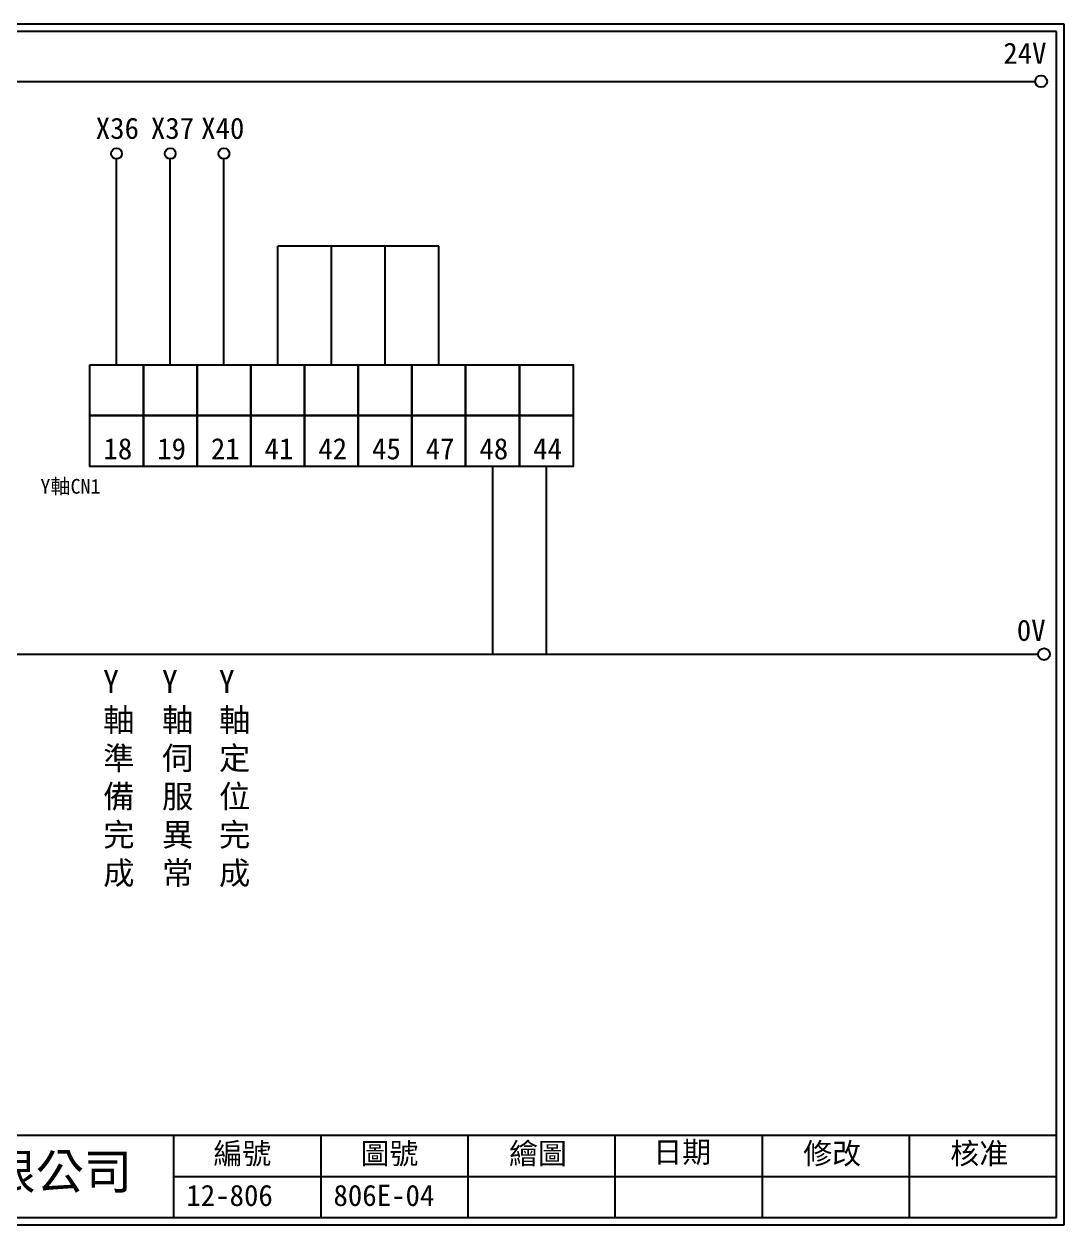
# Model space of a CAD drawing. Extents: x 278 to 565, y 282 to 486.
# Drawn here: x 388.3 to 565, y 281.7 to 485.6 of the extents above; entities that cross this region are included whole.
import ezdxf

# ---------------------------------------------------------------- set-up
doc = ezdxf.new("R2010")
doc.units = 0
doc.layers.get('0').update_dxf_attribs({"linetype": 'CONTINUOUS'})
doc.layers.add('圖框層', color=7, linetype='CONTINUOUS')
doc.layers.add('標尺寸層', color=3, linetype='CONTINUOUS')
doc.styles.add('CNS', font='romanc.shx', dxfattribs={"bigfont": 'chineset.shx'})
doc.styles.add('STSL', font='KAIU.TTF')

msp = doc.modelspace()

# ---------------------------------------------------------------- linework, layer by layer
for centre in [(561.11, 475.88), (561.6, 378.61)]:
    msp.add_circle(centre, 1)
at = {"layer": '圖框層', "color": 7}
for p, q in [((565, 485.62), (278, 485.62)), ((565, 281.66), (565, 485.62)), ((563.75, 484.37), (279.25, 484.37)), ((563.75, 282.91), (563.75, 484.37)), ((279.25, 296.91), (563.75, 296.91)), ((413.75, 282.91), (413.75, 296.91)), ((438.75, 282.91), (438.75, 296.91)), ((463.75, 282.91), (463.75, 296.91)), ((488.75, 282.91), (488.75, 296.91)), ((513.75, 282.91), (513.75, 296.91)), ((538.75, 282.91), (538.75, 296.91)), ((413.75, 289.91), (563.75, 289.91)), ((278, 281.66), (565, 281.66)), ((279.25, 282.91), (563.75, 282.91))]:
    msp.add_line(p, q, dxfattribs=at)
at = {"layer": '標尺寸層', "color": 7}
for p, q in [((282.52, 475.88), (560.11, 475.88)), ((403.99, 427.72), (403.99, 462.7)), ((413.12, 427.72), (413.12, 462.7)), ((422.25, 427.72), (422.25, 462.7)), ((467.89, 410.5), (467.89, 378.61)), ((477.01, 410.5), (477.01, 378.61)), ((282.73, 378.61), (560.6, 378.61))]:
    msp.add_line(p, q, dxfattribs=at)
at = {"layer": '標尺寸層'}
for p, q in [((431.38, 427.72), (431.38, 447.88)), ((458.76, 447.88), (431.38, 447.88)), ((440.5, 427.72), (440.5, 447.88)), ((449.63, 427.72), (449.63, 447.88)), ((458.76, 427.72), (458.76, 447.88))]:
    msp.add_line(p, q, dxfattribs=at)
at = {"layer": '標尺寸層', "color": 7}
for points in [[(399.43, 427.72), (408.56, 427.72), (408.56, 419.11), (399.43, 419.11)], [(408.56, 427.72), (417.68, 427.72), (417.68, 419.11), (408.56, 419.11)], [(417.68, 427.72), (426.81, 427.72), (426.81, 419.11), (417.68, 419.11)], [(426.81, 427.72), (435.94, 427.72), (435.94, 419.11), (426.81, 419.11)], [(435.94, 427.72), (445.07, 427.72), (445.07, 419.11), (435.94, 419.11)], [(445.07, 427.72), (454.2, 427.72), (454.2, 419.11), (445.07, 419.11)], [(454.2, 427.72), (463.32, 427.72), (463.32, 419.11), (454.2, 419.11)], [(463.32, 427.72), (472.45, 427.72), (472.45, 419.11), (463.32, 419.11)], [(472.45, 427.72), (481.58, 427.72), (481.58, 419.11), (472.45, 419.11)], [(399.43, 419.11), (408.56, 419.11), (408.56, 410.5), (399.43, 410.5)], [(408.56, 419.11), (417.68, 419.11), (417.68, 410.5), (408.56, 410.5)], [(417.68, 419.11), (426.81, 419.11), (426.81, 410.5), (417.68, 410.5)], [(426.81, 419.11), (435.94, 419.11), (435.94, 410.5), (426.81, 410.5)], [(435.94, 419.11), (445.07, 419.11), (445.07, 410.5), (435.94, 410.5)], [(445.07, 419.11), (454.2, 419.11), (454.2, 410.5), (445.07, 410.5)], [(454.2, 419.11), (463.32, 419.11), (463.32, 410.5), (454.2, 410.5)], [(463.32, 419.11), (472.45, 419.11), (472.45, 410.5), (463.32, 410.5)], [(472.45, 419.11), (481.58, 419.11), (481.58, 410.5), (472.45, 410.5)]]:
    msp.add_lwpolyline(points, close=True, dxfattribs=at)
for centre in [(403.99, 463.62), (413.12, 463.62), (422.25, 463.62)]:
    msp.add_circle(centre, 0.92, dxfattribs=at)

# ---------------------------------------------------------------- texts
at = {"layer": '圖框層', "color": 4, "style": 'STSL'}
for s, height, p in [('24V', 3.6, (554.68, 478.87)), ('X36', 3.6, (400.46, 466.12)), ('X37', 3.6, (409.83, 466.12)), ('X40', 3.6, (418.37, 466.12)), ('Y軸CN1', 2.5, (391.06, 405.86)), ('0V', 3.6, (556.98, 380.86)), ('編號', 3.6, (420.46, 291.99)), ('圖號', 3.6, (445.46, 291.99)), ('繪圖', 3.6, (470.69, 292)), ('日期', 3.6, (495.21, 292.24)), ('修改', 3.6, (520.69, 292)), ('核准', 3.6, (545.69, 292)), ('泓陞自動化科技有限公司', 6, (316.6, 287.73)), ('12-806', 3.6, (415.86, 284.88)), ('806E-04', 3.6, (440.86, 284.88))]:
    msp.add_text(s, height=height, dxfattribs=at).set_placement(p)
at = {"layer": '圖框層', "color": 7, "style": 'STSL'}
for s, p in [('18', (401.77, 411.69)), ('19', (410.9, 411.69)), ('21', (420.02, 411.69)), ('41', (429.15, 411.69)), ('42', (438.28, 411.69)), ('45', (447.41, 411.69)), ('47', (456.53, 411.69)), ('48', (465.66, 411.69)), ('44', (474.79, 411.69))]:
    msp.add_text(s, height=3.6, dxfattribs=at).set_placement(p)
at = {"layer": '標尺寸層', "color": 7, "char_height": 3.9, "width": 4.9608, "attachment_point": 1, "style": 'CNS'}
for s, insert in [('{\\fDFKai-SB|b0|i0|c136|p65;Y軸準備完成}', (401.73, 375.89)), ('{\\fDFKai-SB|b0|i0|c136|p65;Y軸伺服異常}', (411.73, 375.89)), ('{\\fDFKai-SB|b0|i0|c136|p65;Y軸定位完成}', (421.41, 375.89))]:
    msp.add_mtext(s, dxfattribs=dict(at, insert=insert))

doc.saveas('drawing.dxf')
